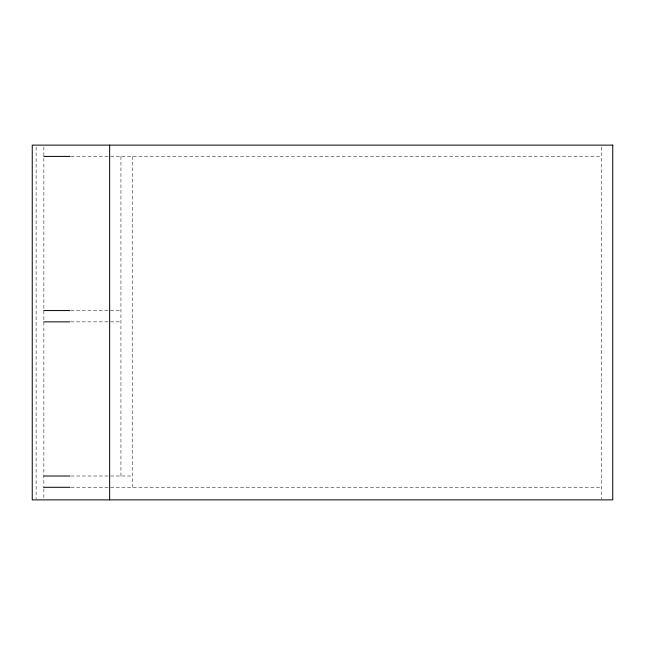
<?xml version="1.0" encoding="UTF-8"?>
<svg xmlns="http://www.w3.org/2000/svg" width="645" height="645" viewBox="0 0 645 645"><rect width="100%" height="100%" fill="white"/><g stroke="black" fill="none" stroke-linecap="round" stroke-linejoin="round"><path stroke-width="0.48" stroke-dasharray="3.23 2.42" d="M70.982 156.412L601.462 156.412M70.886 310.567L120.938 310.567M70.886 321.855L120.938 321.855M70.974 476.01L132.225 476.01M70.974 487.298L601.462 487.298M601.462 147.004L601.462 498.867M132.225 156.412L132.225 487.298M120.938 156.412L120.938 476.01M43.86 147.004L43.86 487.813M43.86 488.789L43.86 498.867M36.12 147.141L36.12 498.867"/><path stroke-width="0.97" d="M43.86 156.412L70.031 156.412M43.86 310.567L69.886 310.567M43.86 321.855L69.886 321.855M43.86 476.01L69.966 476.01M43.86 487.298L69.966 487.298M109.65 145.125L109.65 499.875M612.75 145.125L32.25 145.125L32.25 499.875L612.75 499.875L612.75 145.125"/></g></svg>
